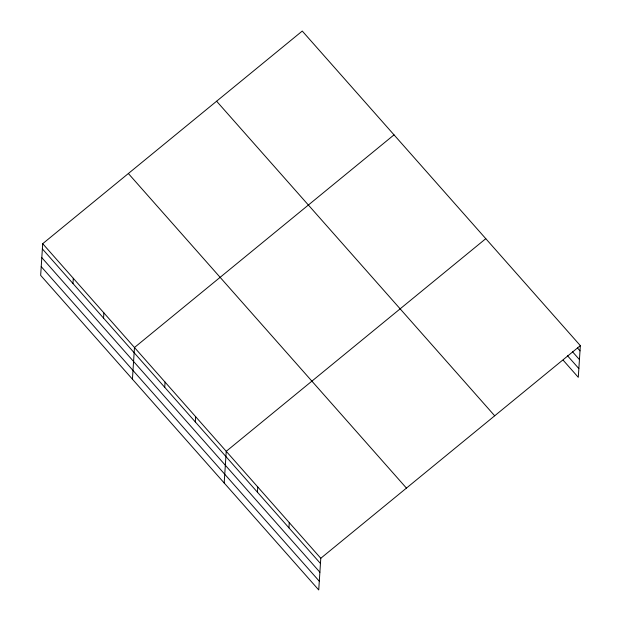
<?xml version="1.0" encoding="UTF-8"?>
<svg xmlns="http://www.w3.org/2000/svg" width="621" height="621" viewBox="0 0 621 621"><rect width="100%" height="100%" fill="white"/><g stroke="black" fill="none" stroke-linecap="round" stroke-linejoin="round"><path stroke-width="0.93" d="M42.709 243.688L40.66 275.367L318.736 589.95L320.785 558.271L42.709 243.688L302.264 31.05L580.34 345.633L578.291 377.312L563.162 360.196M72.96 283.51L73.301 278.293M103.552 318.115L103.886 312.899M132.428 379.183L134.478 347.504L394.024 134.858M164.728 387.325L165.062 382.101M195.312 421.931L195.654 416.707M224.189 482.991L226.238 451.312L485.793 238.674M257.42 492.181L257.754 486.965M288.936 527.834L289.27 522.618M320.785 558.271L580.34 345.633M577.476 348.001L579.998 350.849M572.5 351.742L579.432 359.582M567.509 355.748L578.85 368.579M216.613 101.223L494.689 415.798M128.361 173.515L406.437 488.098M42.375 248.905L320.452 563.488M41.809 257.637L319.885 572.22M41.227 266.634L319.303 581.217"/></g></svg>
